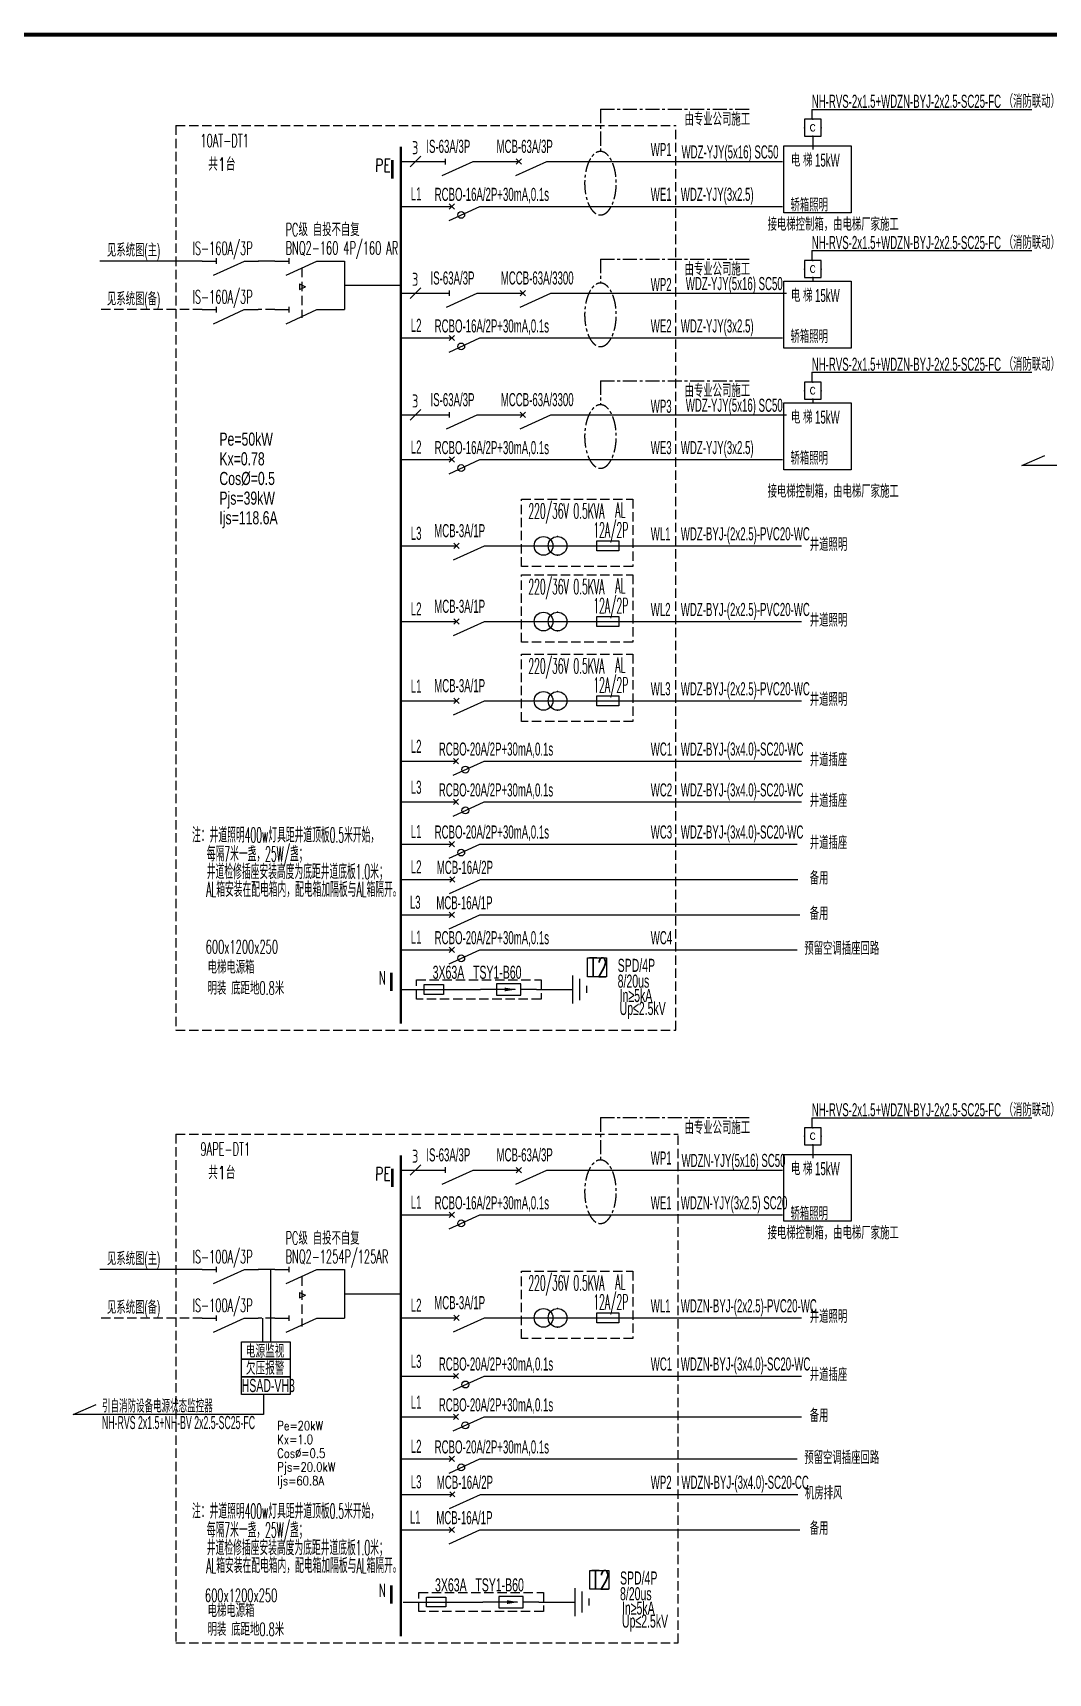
# Model space of a CAD drawing. Extents: x -127004 to 341119, y -13158 to 456864.
# Drawn here: x -38480 to -11359, y 23399 to 67211 of the extents above; entities that cross this region are included whole.
import ezdxf
from ezdxf.enums import TextEntityAlignment as Align

# ---------------------------------------------------------------- set-up
doc = ezdxf.new("R2010")
doc.units = 0
doc.header["$LTSCALE"] = 1000
for name, pattern in [('CENTER', [0.6, 0.375, -0.075, 0.075, -0.075]), ('CONTINOUS', [0]), ('DASH', [0.35, 0.25, -0.1]), ('HIDDEN', [0.375, 0.25, -0.125])]:
    doc.linetypes.add(name, pattern=pattern)
doc.layers.get('0').update_dxf_attribs({"linetype": 'CONTINUOUS'})
for name, color, linetype in [('ACS_SFG_FM', 3, 'CONTINUOUS'), ('D-TEXT', 7, 'CONTINUOUS'), ('DIM-动力', 3, 'CONTINUOUS'), ('DOTLN', 2, 'DASH'), ('DQ', 7, 'CONTINOUS'), ('EL-1', 4, 'DASH'), ('ELEMENT', 3, 'CONTINUOUS'), ('EQUIP-动力', 3, 'CONTINUOUS'), ('EQUIP-消防', 3, 'CONTINUOUS'), ('SIG_TEXT', 7, 'CONTINUOUS'), ('TEL_TEXT', 3, 'CONTINUOUS'), ('TEL_TITLE', 7, 'CONTINUOUS'), ('WIRE', 4, 'CONTINUOUS'), ('WIRE-照明', 1, 'CONTINUOUS'), ('XT', 6, 'CONTINUOUS'), ('内审意见修改', 2, 'CONTINUOUS')]:
    doc.layers.add(name, color=color, linetype=linetype)
doc.styles.add('_COMPLEX', font='ros.shx', dxfattribs={"width": 0.6, "bigfont": 'jd.shx'})
doc.styles.add('_HZTXT', font='ROMANS2', dxfattribs={"width": 0.8, "bigfont": 'HZDF2'})
doc.styles.add('_TEL_DIM', font='ROMANS2', dxfattribs={"width": 0.8, "height": 3.5, "bigfont": 'HZDF2'})
doc.styles.add('B', font='ROMANS2', dxfattribs={"width": 0.8, "bigfont": 'HZDF2'})
doc.styles.add('DIM_FONT', font='ROMANS', dxfattribs={"bigfont": 'HZTXT'})
doc.styles.get("Standard").update_dxf_attribs({"font": 'GBENOR', "bigfont": 'GBCBIG'})

# ---------------------------------------------------------------- blocks, each defined once
blk = doc.blocks.new('M_M7')
for p, q in [((-0.25, -0.2), (0, -0.75)), ((-0.047, -0.297), (0.047, -0.203)), ((-0.047, -0.203), (0.047, -0.297))]:
    blk.add_line(p, q)
for points in [[(0, 0), (0, -0.25)], [(0, -0.75), (0, -1)]]:
    blk.add_lwpolyline(points)
at = {"width": 0.8, "flags": 9}
blk.add_attdef('S', (0.25, -0.5), '', height=0.2, dxfattribs=at)
blk = doc.blocks.new('M_M19DXM')
for p, q in [((-0.25, -0.2), (0, -0.75)), ((-0.047, -0.203), (0.047, -0.297)), ((-0.047, -0.297), (0.047, -0.203))]:
    blk.add_line(p, q)
for points in [[(0, 0), (0, -0.25)], [(0, -0.75), (0, -1)]]:
    blk.add_lwpolyline(points)
blk.add_circle((-0.151, -0.417), 0.0615)
at = {"style": 'DIM_FONT', "width": 0.8, "flags": 9}
blk.add_attdef('S', (0.25, -0.5), '', height=0.2, dxfattribs=at)
blk = doc.blocks.new('M_M8')
for p, q in [((-0.25, -0.2), (0, -0.75)), ((0.05, -0.25), (-0.05, -0.25))]:
    blk.add_line(p, q)
for points in [[(0, 0), (0, -0.25)], [(0, -0.75), (0, -1)]]:
    blk.add_lwpolyline(points)
at = {"style": 'DIM_FONT', "width": 0.8, "flags": 9}
blk.add_attdef('S', (0.25, -0.5), '', height=0.2, dxfattribs=at)
blk = doc.blocks.new('$equip$00002046')
for p, q in [((0.5, 0), (-0.5, 0)), ((-0.5, 0), (-0.5, -1)), ((0.5, -1), (0.5, 0)), ((-0.5, -1), (0.5, -1))]:
    blk.add_line(p, q)
for p in [(0, 0), (-0.5, -0.5), (0.5, -0.5), (0, -1)]:
    blk.add_point(p)
at = {"layer": 'TEL_TEXT', "style": '_TEL_DIM', "flags": 1}
blk.add_attdef('A', text='', height=0.00002, dxfattribs=at).set_placement((0, 0), align=Align.MIDDLE_CENTER)
at = {"layer": 'TEL_TEXT', "style": '_TEL_DIM'}
blk.add_attdef('$TEXT$', text='', height=0.4, dxfattribs=at).set_placement((0, -0.5), align=Align.MIDDLE_CENTER)
blk = doc.blocks.new('$TelecSys$00000014')
blk.add_line((0.4, 0.4), (-0.4, -0.4))
at = {"width": 0.8}
blk.add_attdef('N', text='', height=1, dxfattribs=at).set_placement((-0.02, 1.06), align=Align.MIDDLE)
blk = doc.blocks.new('$equip$00001977')
for centre in [(0, -0.5), (0, -1.25)]:
    blk.add_circle(centre, 0.5)
for p in [(0, 0), (-0.5, -1.25), (0, -1.75), (0.5, -1.25)]:
    blk.add_point(p)
at = {"flags": 9}
blk.add_attdef('A', (0, 0), '', height=0.00002, dxfattribs=at)
blk = doc.blocks.new('M_M24')
for p, q in [((-0.25, -0.375), (0.25, -0.375)), ((-0.1875, -0.5), (0.1875, -0.5)), ((-0.0625, -0.625), (0.0625, -0.625))]:
    blk.add_line(p, q)
blk.add_lwpolyline([(0, 0), (0, -0.375)])
at = {"width": 0.8, "flags": 9}
blk.add_attdef('S', (0.25, -0.5), '', height=0.2, dxfattribs=at)
blk = doc.blocks.new('M_M17')
for p, q in [((-0.1, -0.717), (-0.1, -0.283)), ((-0.1, -0.283), (0.1, -0.283)), ((0.1, -0.283), (0.1, -0.717)), ((0, -0.383), (0, -0.717)), ((0.1, -0.717), (-0.1, -0.717))]:
    blk.add_line(p, q)
for points in [[(0, 0), (0, -0.283)], [(0, -0.717), (0, -1)]]:
    blk.add_lwpolyline(points)
for points in [[(-0.033, -0.567), (0.033, -0.567), (0, -0.367), (0.033, -0.567)], [(0.033, -0.567), (0, -0.367), (-0.033, -0.567), (0.033, -0.567)], [(0, -0.367), (-0.033, -0.567), (0.033, -0.567), (0, -0.367)]]:
    blk.add_solid(points)
at = {"width": 0.8, "flags": 9}
blk.add_attdef('S', (0.25, -0.5), '', height=0.2, dxfattribs=at)
blk = doc.blocks.new('T2')
at = {"layer": 'DOTLN', "linetype": 'DASH'}
blk.add_lwpolyline([(90187, 212212), (93515, 212212), (93515, 211702), (90187, 211702)], close=True, dxfattribs=at)
at = {"layer": 'ELEMENT'}
blk.add_lwpolyline([(90398, 211827), (90398, 212087), (90908, 212087), (90908, 211827)], close=True, dxfattribs=at)
at = {"layer": 'TEL_TEXT', "ltscale": 2}
blk.add_lwpolyline([(94753, 212803), (95266, 212803), (95266, 212299), (94753, 212299)], close=True, dxfattribs=at)
at = {"layer": 'WIRE-照明'}
for p, q in [((89771, 211957), (91898, 211957)), ((93398, 211957), (94211, 211957))]:
    blk.add_line(p, q, dxfattribs=at)
at = {"layer": 'ELEMENT', "yscale": 1500, "zscale": 1500}
for name, p, xscale, rotation in [('M_M17', (93398, 211957), -1500, 270), ('M_M24', (93805, 211957), 1500, 90)]:
    blk.add_blockref(name, p, dxfattribs=dict(at, xscale=xscale, rotation=rotation))
at = {"layer": 'TEL_TEXT', "ltscale": 2, "style": '_COMPLEX', "width": 0.6}
for s, p in [('3X63A   TSY1-B60', (90622, 212242)), ('SPD/4P', (95563, 212426)), ('8/20us', (95563, 212005)), ('Up≤2.5kV', (95615, 211275)), ('In≥5kA', (95615, 211621))]:
    blk.add_text(s, height=350, dxfattribs=at).set_placement(p)
at = {"layer": 'TEL_TEXT', "style": '_TEL_DIM', "width": 0.64}
blk.add_text('T2', height=500, dxfattribs=at).set_placement((94798, 212299))

msp = doc.modelspace()

# ---------------------------------------------------------------- linework, layer by layer
at = {"linetype": 'DASH'}
for p, q in [((-34656, 64732), (-34656, 40570)), ((-34656, 64732), (-21302, 64732)), ((-21302, 40570), (-21302, 64732)), ((-34656, 40570), (-21302, 40570)), ((-34656, 37797), (-34656, 24208)), ((-34656, 37797), (-21240, 37797)), ((-21240, 24208), (-21240, 37797)), ((-34656, 24208), (-21240, 24208))]:
    msp.add_line(p, q, dxfattribs=at)
at = {"linetype": 'Continuous', "const_width": 72.9}
for points in [[(-28877, 63813), (-28877, 63316)], [(-28902, 42112), (-28902, 41615)], [(-28877, 36878), (-28877, 36381)], [(-28902, 25750), (-28902, 25253)]]:
    msp.add_lwpolyline(points, dxfattribs=at)
at = {"layer": 'ACS_SFG_FM'}
for p, q in [((-23627, 53508), (-22613, 53508)), ((-23627, 51487), (-22613, 51487)), ((-23627, 49369), (-22613, 49369)), ((-23627, 32890), (-22613, 32890))]:
    msp.add_line(p, q, dxfattribs=at)
for points in [[(-23413, 53645), (-22828, 53645), (-22828, 53371), (-23413, 53371)], [(-23413, 51624), (-22828, 51624), (-22828, 51350), (-23413, 51350)], [(-23413, 49506), (-22828, 49506), (-22828, 49232), (-23413, 49232)], [(-23413, 33027), (-22828, 33027), (-22828, 32753), (-23413, 32753)]]:
    msp.add_lwpolyline(points, close=True, dxfattribs=at)
at = {"layer": 'DIM-动力', "linetype": 'DASH'}
for p, q in [((-25428, 54757, 0), (-22449, 54757, 0)), ((-25428, 52957, 0), (-25428, 54757, 0)), ((-22449, 54757, 0), (-22449, 52957, 0)), ((-22449, 52957, 0), (-25428, 52957, 0)), ((-25428, 52737, 0), (-22449, 52737, 0)), ((-25428, 50937, 0), (-25428, 52737, 0)), ((-22449, 52737, 0), (-22449, 50937, 0)), ((-22449, 50937, 0), (-25428, 50937, 0)), ((-25428, 50619, 0), (-22449, 50619, 0)), ((-25428, 48819, 0), (-25428, 50619, 0)), ((-22449, 50619, 0), (-22449, 48819, 0)), ((-22449, 48819, 0), (-25428, 48819, 0)), ((-25428, 34140, 0), (-22449, 34140, 0)), ((-25428, 32340, 0), (-25428, 34140, 0)), ((-22449, 34140, 0), (-22449, 32340, 0)), ((-22449, 32340, 0), (-25428, 32340, 0))]:
    msp.add_line(p, q, dxfattribs=at)
at = {"layer": 'TEL_TEXT', "color": 3, "linetype": 'CENTER'}
for p, q in [((-23319, 65171), (-19341, 65171)), ((-23319, 65171), (-23319, 64041)), ((-23319, 61168), (-19341, 61168)), ((-23319, 61168), (-23319, 60526)), ((-23319, 57918), (-19341, 57918)), ((-23319, 57918), (-23319, 57276)), ((-23319, 38237), (-19341, 38237)), ((-23319, 38237), (-23319, 37106))]:
    msp.add_line(p, q, dxfattribs=at)
at = {"layer": 'TEL_TEXT', "color": 3, "linetype": 'CENTER', "extrusion": (0, 0, -1)}
for centre in [(-23318, 63193), (-23318, 59678), (-23318, 56428), (-23318, 36258)]:
    msp.add_ellipse(centre, major_axis=(0, -848), ratio=0.497812, dxfattribs=at)
at = {"layer": 'TEL_TITLE', "const_width": 100}
msp.add_lwpolyline([(-62886, 9761), (17714, 9761), (17714, 67161), (-62886, 67161)], close=True, dxfattribs=at)
at = {"layer": 'WIRE', "color": 6}
for p, q in [((-12060, 55652), (-11445, 55919)), ((-6969, 55652), (-12060, 55652)), ((-37406, 30311), (-36791, 30578)), ((-32315, 30311), (-37406, 30311))]:
    msp.add_line(p, q, dxfattribs=at)
at = {"layer": 'WIRE-照明'}
for p, q in [((-17674, 65166), (-11794, 65166)), ((-17674, 65166), (-17674, 64900)), ((-17647, 64450), (-17647, 64092)), ((-28650, 63772), (-27845, 63772)), ((-26345, 63772), (-25875, 63772)), ((-24375, 63772), (-18459, 63772)), ((-28650, 62575), (-27663, 62575)), ((-26163, 62575), (-18459, 62575)), ((-17674, 61393), (-11794, 61393)), ((-17674, 61393), (-17674, 61127)), ((-33957, 61116), (-36690, 61116)), ((-32016, 61116), (-32457, 61116)), ((-30516, 61116), (-30156, 61116)), ((-30156, 61116), (-30156, 59817)), ((-31355, 60502), (-31355, 60355)), ((-31355, 60502), (-31195, 60428)), ((-30156, 60467), (-28650, 60467)), ((-17647, 60677), (-17647, 60577)), ((-31355, 60355), (-31195, 60428)), ((-28650, 60257), (-27539, 60257)), ((-28538, 60257), (-27539, 60257)), ((-26234, 60257), (-25764, 60257)), ((-24264, 60257), (-18347, 60257)), ((-30520, 59817), (-30156, 59817)), ((-28650, 59060), (-27663, 59060)), ((-26163, 59060), (-18459, 59060)), ((-17674, 58144), (-11794, 58144)), ((-17674, 58144), (-17674, 57878)), ((-17647, 57428), (-17647, 57327)), ((-28650, 57007), (-27539, 57007)), ((-28538, 57007), (-27539, 57007)), ((-26234, 57007), (-25764, 57007)), ((-24264, 57007), (-18347, 57007)), ((-28650, 55811), (-27663, 55811)), ((-26163, 55811), (-18459, 55811)), ((-28650, 53508), (-27539, 53508)), ((-26039, 53508), (-23001, 53508)), ((-23741, 53508), (-17945, 53508)), ((-28650, 51487), (-27539, 51487)), ((-26039, 51487), (-23001, 51487)), ((-23741, 51487), (-17945, 51487)), ((-28650, 49369), (-27539, 49369)), ((-28538, 49369), (-27539, 49369)), ((-26039, 49369), (-23001, 49369)), ((-23741, 49369), (-17945, 49369)), ((-28650, 47759), (-27539, 47759)), ((-28538, 47759), (-27539, 47759)), ((-26051, 47759), (-22100, 47759)), ((-23741, 47759, 0), (-17945, 47759, 0)), ((-28650, 46668), (-27551, 46668)), ((-26051, 46668), (-22100, 46668)), ((-23741, 46668, 0), (-17945, 46668, 0)), ((-28650, 45544), (-27663, 45544)), ((-28650, 45544), (-27663, 45544)), ((-26163, 45544), (-18063, 45544)), ((-28650, 44599), (-27663, 44599)), ((-26163, 44599), (-18046, 44599)), ((-28650, 43653), (-27475, 43653)), ((-26163, 43653), (-17997, 43653)), ((-28650, 42721, 0), (-27663, 42721, 0)), ((-28650, 42721, 0), (-27663, 42721, 0)), ((-26163, 42721, 0), (-18063, 42721, 0)), ((-17674, 38231), (-11794, 38231)), ((-17674, 38231), (-17674, 37965)), ((-17647, 37515), (-17647, 37157)), ((-28650, 36837), (-27845, 36837)), ((-26345, 36837), (-25875, 36837)), ((-24375, 36837), (-18459, 36837)), ((-28650, 35640), (-27663, 35640)), ((-26163, 35640), (-18459, 35640)), ((-33957, 34181), (-36690, 34181)), ((-32016, 34181), (-32457, 34181)), ((-30516, 34181), (-30156, 34181)), ((-30156, 34181), (-30156, 32882)), ((-31355, 33567), (-31355, 33420)), ((-31355, 33567), (-31195, 33494)), ((-31355, 33420), (-31195, 33494)), ((-30156, 33532), (-28650, 33532)), ((-30520, 32882), (-30156, 32882)), ((-28650, 32890), (-27539, 32890)), ((-26039, 32890), (-23001, 32890)), ((-23741, 32890), (-17945, 32890)), ((-28650, 31336, 0), (-27539, 31336, 0)), ((-28538, 31336, 0), (-27539, 31336, 0)), ((-26051, 31336, 0), (-22100, 31336, 0)), ((-23741, 31336), (-17945, 31336)), ((-28650, 30245, 0), (-27551, 30245, 0)), ((-26051, 30245, 0), (-22100, 30245, 0)), ((-23741, 30245), (-17945, 30245)), ((-28650, 29121, 0), (-27663, 29121, 0)), ((-28650, 29121, 0), (-27663, 29121, 0)), ((-26163, 29121, 0), (-18063, 29121, 0)), ((-28650, 28176, 0), (-27663, 28176, 0)), ((-26163, 28176, 0), (-18046, 28176, 0)), ((-28650, 27231, 0), (-27475, 27231, 0)), ((-26163, 27231, 0), (-17997, 27231, 0))]:
    msp.add_line(p, q, dxfattribs=at)
at = {"layer": 'WIRE-照明', "linetype": 'HIDDEN'}
for p, q in [((-31293, 60934), (-31293, 59598)), ((-31293, 33999), (-31293, 32663))]:
    msp.add_line(p, q, dxfattribs=at)
at = {"layer": 'WIRE-照明', "linetype": 'DASH'}
for p, q in [((-33957, 59817), (-36690, 59817)), ((-32016, 59817), (-32457, 59817)), ((-33957, 32882), (-36690, 32882)), ((-32016, 32882), (-32457, 32882))]:
    msp.add_line(p, q, dxfattribs=at)
at = {"layer": 'WIRE-照明', "const_width": 60}
for points in [[(-28650, 40749), (-28650, 64169)], [(-28650, 24387), (-28650, 37234)]]:
    msp.add_lwpolyline(points, dxfattribs=at)
at = {"layer": 'WIRE-照明'}
for points in [[(-18417, 64190), (-16618, 64190), (-16618, 62405), (-18417, 62405)], [(-18417, 60577), (-16618, 60577), (-16618, 58791), (-18417, 58791)], [(-18417, 57327), (-16618, 57327), (-16618, 55541), (-18417, 55541)], [(-18417, 37255), (-16618, 37255), (-16618, 35470), (-18417, 35470)]]:
    msp.add_lwpolyline(points, close=True, dxfattribs=at)
at = {"layer": 'XT'}
for p, q in [((-32134, 34181), (-32134, 32250)), ((-32337, 32250), (-32337, 32882)), ((-32315, 30847), (-32315, 30311))]:
    msp.add_line(p, q, dxfattribs=at)
for points in [[(-32910, 32250), (-31610, 32250), (-31610, 31783), (-32910, 31783)], [(-32910, 31783), (-31610, 31783), (-31610, 31315), (-32910, 31315)], [(-32910, 31315), (-31610, 31315), (-31610, 30847), (-32910, 30847)]]:
    msp.add_lwpolyline(points, close=True, dxfattribs=at)

# ---------------------------------------------------------------- block references
at = {"layer": 'DQ', "xscale": 1500, "yscale": 1500, "zscale": 1500, "rotation": 90}
for p in [(-27845, 63772), (-33953, 61116), (-32016, 61116), (-27734, 60257), (-33957, 59817), (-32016, 59817), (-27734, 57007), (-27845, 36837), (-33953, 34181), (-32016, 34181), (-33957, 32882), (-32016, 32882)]:
    msp.add_blockref('M_M8', p, dxfattribs=at)
at = {"layer": 'EL-1'}
for p in [(-118421, -170297), (-118358, -186659)]:
    msp.add_blockref('T2', p, dxfattribs=at)
at = {"layer": 'ELEMENT'}
for name, p, xscale, yscale, zscale, rotation in [('M_M7', (-25875, 63772), 1500, 1500, 1500, 90), ('M_M19DXM', (-27663, 62575), 1500, 1500, 1500, 90), ('M_M7', (-25764, 60257), 1500, 1500, 1500, 90), ('M_M19DXM', (-27663, 59060), 1500, 1500, 1500, 90), ('M_M7', (-25764, 57007), 1500, 1500, 1500, 90), ('M_M19DXM', (-27663, 55811), 1500, 1500, 1500, 90), ('M_M7', (-27539, 53508), 1500, 1500, 1500, 90), ('M_M7', (-27539, 51487), 1500, 1500, 1500, 90), ('M_M7', (-27539, 49369), 1500.000000000003, 1500.000000000003, 1500.000000000003, 89.9738561420703), ('M_M19DXM', (-27551, 47759), 1500, 1500, 1500, 90), ('M_M19DXM', (-27551, 46668), 1500, 1500, 1500, 89.99999999999999), ('M_M19DXM', (-27663, 45544), 1500, 1500, 1500, 90), ('M_M7', (-27650, 44599), 1500, 1500, 1500, 90), ('M_M7', (-27663, 43653), 1500, 1500, 1500, 90), ('M_M19DXM', (-27663, 42721, 0), 1500, 1500, 1500, 90), ('M_M7', (-25875, 36837), 1500, 1500, 1500, 90), ('M_M19DXM', (-27663, 35640), 1500, 1500, 1500, 90), ('M_M7', (-27539, 32890), 1500, 1500, 1500, 90), ('M_M19DXM', (-27551, 31336, 0), 1500, 1500, 1500, 90), ('M_M19DXM', (-27551, 30245, 0), 1500, 1500, 1500, 89.99999999999999), ('M_M19DXM', (-27663, 29121, 0), 1500, 1500, 1500, 90), ('M_M7', (-27650, 28176, 0), 1500, 1500, 1500, 90), ('M_M7', (-27663, 27231, 0), 1500, 1500, 1500, 90)]:
    msp.add_blockref(name, p, dxfattribs=dict(at, xscale=xscale, yscale=yscale, zscale=zscale, rotation=rotation))
at = {"layer": 'EQUIP-动力', "xscale": 500, "yscale": 500, "zscale": 500, "rotation": 90}
for p in [(-25088, 53508), (-25088, 51487), (-25088, 49369), (-25088, 32890)]:
    msp.add_blockref('$equip$00001977', p, dxfattribs=at)
at = {"layer": 'EQUIP-消防', "linetype": 'ByBlock', "xscale": 450, "yscale": 450, "zscale": 450}
for p in [(-17647, 64900), (-17647, 61127), (-17647, 57878), (-17647, 37965)]:
    msp.add_blockref('$equip$00002046', p, dxfattribs=at).add_auto_attribs({'$TEXT$': 'C'})
at = {"layer": 'SIG_TEXT', "linetype": 'Continuous', "xscale": 350, "yscale": 350, "zscale": 350}
for p in [(-28259, 63772), (-28259, 60257), (-28259, 57007), (-28259, 36837)]:
    msp.add_blockref('$TelecSys$00000014', p, dxfattribs=at).add_auto_attribs({'N': '3'})

# ---------------------------------------------------------------- texts
at = {"layer": 'D-TEXT', "style": '_HZTXT', "width": 0.45}
for s, p in [('220/36V 0.5KVA', (-25244, 54237)), ('AL', (-22921, 54262)), ('12A/2P', (-23508, 53734)), ('220/36V 0.5KVA', (-25244, 52217)), ('AL', (-22921, 52241)), ('12A/2P', (-23508, 51713)), ('220/36V 0.5KVA', (-25244, 50099)), ('AL', (-22921, 50123)), ('12A/2P', (-23508, 49595)), ('注：井道照明400w灯具距井道顶板0.5米开始，', (-34226, 45584)), ('每隔7米一盏，25W/盏；', (-33833, 45081)), ('井道检修插座安装高度为底距井道底板1.0米；', (-33832, 44606)), ('AL箱安装在配电箱内，配电箱加隔板与AL箱隔开。', (-33850, 44131)), ('220/36V 0.5KVA', (-25244, 33620)), ('AL', (-22921, 33644)), ('12A/2P', (-23508, 33116)), ('注：井道照明400w灯具距井道顶板0.5米开始，', (-34226, 27527)), ('每隔7米一盏，25W/盏；', (-33833, 27024)), ('井道检修插座安装高度为底距井道底板1.0米；', (-33832, 26549)), ('AL箱安装在配电箱内，配电箱加隔板与AL箱隔开。', (-33850, 26074))]:
    msp.add_text(s, height=400, dxfattribs=at).set_placement(p)
at = {"layer": 'SIG_TEXT', "style": '_TEL_DIM', "width": 0.8}
for s, p in [('Pe=20kW', (-31953, 29887)), ('Cos%%C=0.5', (-31953, 29152)), ('Kx=1.0', (-31953, 29519)), ('Pjs=20.0kW', (-31953, 28784)), ('Ijs=60.8A', (-31953, 28417))]:
    msp.add_text(s, height=245, dxfattribs=at).set_placement(p)
at = {"layer": 'TEL_TEXT', "ltscale": 2, "style": '_COMPLEX'}
for s, width, p in [('NH-RVS-2x1.5+WDZN-BYJ-2x2.5-SC25-FC （消防联动）', 0.55, (-17674, 65207)), ('由专业公司施工', 0.55, (-21072, 64731)), ('IS-63A/3P', 0.55, (-27969, 64003)), ('MCB-63A/3P', 0.55, (-26093, 64003)), ('WP1', 0.55, (-21975, 63919)), ('WDZ-YJY(5x16) SC50', 0.55, (-21151, 63854)), ('电 梯 15kW', 0.55, (-18229, 63635)), ('RCBO-16A/2P+30mA,0.1s', 0.55, (-27746, 62722)), ('WDZ-YJY(3x2.5)', 0.55, (-21172, 62722)), ('L1', 0.55, (-28384, 62737)), ('轿箱照明', 0.55, (-18242, 62438)), ('接电梯控制箱，由电梯厂家施工', 0.55, (-18854, 61923)), ('NH-RVS-2x1.5+WDZN-BYJ-2x2.5-SC25-FC （消防联动）', 0.55, (-17674, 61435)), ('见系统图(主)', 0.55, (-36499, 61232)), ('由专业公司施工', 0.55, (-21072, 60727)), ('IS-63A/3P', 0.55, (-27857, 60488)), ('MCCB-63A/3300', 0.55, (-25981, 60488)), ('WP2', 0.55, (-21975, 60312)), ('WDZ-YJY(5x16) SC50', 0.55, (-21039, 60339)), ('见系统图(备)', 0.55, (-36499, 59931)), ('电 梯 15kW', 0.55, (-18229, 60021)), ('L2', 0.55, (-28384, 59222)), ('RCBO-16A/2P+30mA,0.1s', 0.55, (-27746, 59207)), ('WDZ-YJY(3x2.5)', 0.55, (-21172, 59207)), ('轿箱照明', 0.55, (-18242, 58923)), ('NH-RVS-2x1.5+WDZN-BYJ-2x2.5-SC25-FC （消防联动）', 0.55, (-17674, 58185)), ('由专业公司施工', 0.55, (-21072, 57478)), ('IS-63A/3P', 0.55, (-27857, 57238)), ('MCCB-63A/3300', 0.55, (-25981, 57238)), ('WP3', 0.55, (-21975, 57062)), ('WDZ-YJY(5x16) SC50', 0.55, (-21039, 57089)), ('电 梯 15kW', 0.55, (-18229, 56771)), ('Pe=50kW', 0.7, (-33497, 56183)), ('L2', 0.55, (-28384, 55972)), ('RCBO-16A/2P+30mA,0.1s', 0.55, (-27746, 55958)), ('WDZ-YJY(3x2.5)', 0.55, (-21172, 55958)), ('Kx=0.78', 0.7, (-33497, 55658)), ('轿箱照明', 0.55, (-18242, 55674)), ('Cos%%C=0.5', 0.7, (-33497, 55133)), ('Pjs=39kW', 0.7, (-33497, 54608)), ('接电梯控制箱，由电梯厂家施工', 0.55, (-18854, 54794)), ('Ijs=118.6A', 0.7, (-33497, 54083)), ('L3', 0.55, (-28384, 53669)), ('MCB-3A/1P', 0.55, (-27758, 53739)), ('WDZ-BYJ-(2x2.5)-PVC20-WC', 0.55, (-21172, 53655)), ('井道照明', 0.55, (-17728, 53371)), ('L2', 0.55, (-28384, 51649)), ('MCB-3A/1P', 0.55, (-27758, 51719)), ('WDZ-BYJ-(2x2.5)-PVC20-WC', 0.55, (-21172, 51634)), ('井道照明', 0.55, (-17728, 51350)), ('MCB-3A/1P', 0.55, (-27758, 49600)), ('L1', 0.55, (-28384, 49588)), ('WDZ-BYJ-(2x2.5)-PVC20-WC', 0.55, (-21172, 49516)), ('井道照明', 0.55, (-17728, 49232)), ('L2', 0.55, (-28384, 47978)), ('RCBO-20A/2P+30mA,0.1s', 0.55, (-27635, 47906)), ('WDZ-BYJ-(3x4.0)-SC20-WC', 0.55, (-21172, 47906, 0)), ('井道插座', 0.55, (-17728, 47622, 0)), ('L3', 0.55, (-28384, 46887)), ('RCBO-20A/2P+30mA,0.1s', 0.55, (-27635, 46815)), ('WDZ-BYJ-(3x4.0)-SC20-WC', 0.55, (-21172, 46815, 0)), ('井道插座', 0.55, (-17728, 46531, 0)), ('L1', 0.55, (-28384, 45705)), ('RCBO-20A/2P+30mA,0.1s', 0.55, (-27746, 45691)), ('WDZ-BYJ-(3x4.0)-SC20-WC', 0.55, (-21172, 45691)), ('井道插座', 0.55, (-17728, 45407)), ('L2', 0.55, (-28384, 44760)), ('MCB-16A/2P', 0.55, (-27690, 44746)), ('备用', 0.55, (-17728, 44462)), ('L3', 0.55, (-28410, 43815)), ('MCB-16A/1P', 0.55, (-27703, 43801)), ('备用', 0.55, (-17728, 43516)), ('L1', 0.55, (-28384, 42882, 0)), ('RCBO-20A/2P+30mA,0.1s', 0.55, (-27746, 42868, 0)), ('预留空调插座回路', 0.55, (-17873, 42584, 0)), ('NH-RVS-2x1.5+WDZN-BYJ-2x2.5-SC25-FC （消防联动）', 0.55, (-17674, 38272)), ('由专业公司施工', 0.55, (-21072, 37796)), ('IS-63A/3P', 0.55, (-27969, 37068)), ('MCB-63A/3P', 0.55, (-26093, 37068)), ('WP1', 0.55, (-21975, 36984)), ('电 梯 15kW', 0.55, (-18229, 36700)), ('L1', 0.55, (-28384, 35802)), ('RCBO-16A/2P+30mA,0.1s', 0.55, (-27746, 35788)), ('WDZN-YJY(3x2.5) SC20', 0.55, (-21172, 35788)), ('轿箱照明', 0.55, (-18242, 35503)), ('接电梯控制箱，由电梯厂家施工', 0.55, (-18854, 34988)), ('见系统图(主)', 0.55, (-36499, 34297)), ('见系统图(备)', 0.55, (-36499, 32996)), ('L2', 0.55, (-28384, 33051)), ('MCB-3A/1P', 0.55, (-27758, 33121)), ('WDZN-BYJ-(2x2.5)-PVC20-WC', 0.55, (-21172, 33037)), ('井道照明', 0.55, (-17728, 32753)), ('电源监视', 0.7, (-32791, 31825, 37)), ('欠压报警', 0.7, (-32787, 31371, 37)), ('L3', 0.55, (-28384, 31555, 0)), ('RCBO-20A/2P+30mA,0.1s', 0.55, (-27635, 31483, 0)), ('WDZN-BYJ-(3x4.0)-SC20-WC', 0.55, (-21172, 31483)), ('井道插座', 0.55, (-17728, 31199)), ('HSAD-VH3', 0.6, (-32900, 30908)), ('引自消防设备电源状态监控器 ', 0.5, (-36633, 30361)), ('L1', 0.55, (-28384, 30465, 0)), ('RCBO-20A/2P+30mA,0.1s', 0.55, (-27635, 30392, 0)), ('NH-RVS 2x1.5+NH-BV 2x2.5-SC25-FC ', 0.5, (-36633, 29919)), ('备用', 0.55, (-17728, 30108)), ('L2', 0.55, (-28384, 29283, 0)), ('RCBO-20A/2P+30mA,0.1s', 0.55, (-27746, 29268, 0)), ('预留空调插座回路', 0.55, (-17873, 28984, 0)), ('L3', 0.55, (-28384, 28337, 0)), ('MCB-16A/2P', 0.55, (-27690, 28323, 0)), ('WDZN-BYJ-(3x4.0)-SC20-CC', 0.55, (-21155, 28323, 0)), ('机房排风', 0.55, (-17856, 28039, 0)), ('L1', 0.55, (-28410, 27392, 0)), ('MCB-16A/1P', 0.55, (-27703, 27378, 0)), ('备用', 0.55, (-17728, 27094, 0))]:
    msp.add_text(s, height=350, dxfattribs=dict(at, width=width)).set_placement(p)
at = {"layer": 'TEL_TEXT', "linetype": 'Continuous', "style": 'B', "width": 0.55}
for s, p in [('10AT-DT1', (-34003, 64157)), ('PC级 自投不自复', (-31730, 61780)), ('BNQ2-160 4P/160 AR', (-31730, 61288)), ('600x1200x250', (-33861, 42623)), ('电梯电源箱', (-33811, 42083)), ('N', (-29232, 41797)), ('明装 底距地0.8米', (-33811, 41522)), ('9APE-DT1', (-34003, 37222)), ('PC级 自投不自复', (-31730, 34845)), ('IS-100A/3P', (-34216, 34347)), ('BNQ2-1254P/125AR', (-31730, 34354)), ('IS-100A/3P', (-34216, 33048)), ('600x1200x250', (-33881, 25303)), ('N', (-29232, 25435)), ('电梯电源箱', (-33811, 24896)), ('明装 底距地0.8米', (-33811, 24397))]:
    msp.add_text(s, height=350, dxfattribs=at).set_placement(p)
at = {"layer": 'TEL_TEXT', "linetype": 'Continuous', "style": 'B', "oblique": 0.7, "width": 0.7}
for s, p in [('共1台', (-33795, 63528)), ('PE', (-29339, 63497)), ('共1台', (-33795, 36594)), ('PE', (-29339, 36562))]:
    msp.add_text(s, height=350, dxfattribs=at).set_placement(p)
at = {"layer": 'TEL_TEXT', "style": '_COMPLEX', "width": 0.55}
for s, p in [('WE1', (-21975, 62722)), ('WE2', (-21975, 59207)), ('WE3', (-21975, 55958)), ('WL1', (-21975, 53655)), ('WL2', (-21975, 51634)), ('WL3', (-21975, 49516)), ('WC1', (-21975, 47906, 0)), ('WC2', (-21975, 46815, 0)), ('WC3', (-21975, 45691)), ('WC4', (-21975, 42868, 0)), ('WE1', (-21975, 35788)), ('WL1', (-21975, 33037)), ('WC1', (-21975, 31483)), ('WP2', (-21975, 28323, 0))]:
    msp.add_text(s, height=350, dxfattribs=at).set_placement(p)
at = {"layer": '内审意见修改', "linetype": 'Continuous', "style": 'B', "width": 0.55}
for p in [(-34216, 61282), (-34216, 59983)]:
    msp.add_text('IS-160A/3P', height=350, dxfattribs=at).set_placement(p)
at = {"layer": '内审意见修改', "ltscale": 2, "style": '_COMPLEX', "width": 0.55}
msp.add_text('WDZN-YJY(5x16) SC50', height=350, dxfattribs=at).set_placement((-21151, 36919))

doc.saveas('drawing.dxf')
